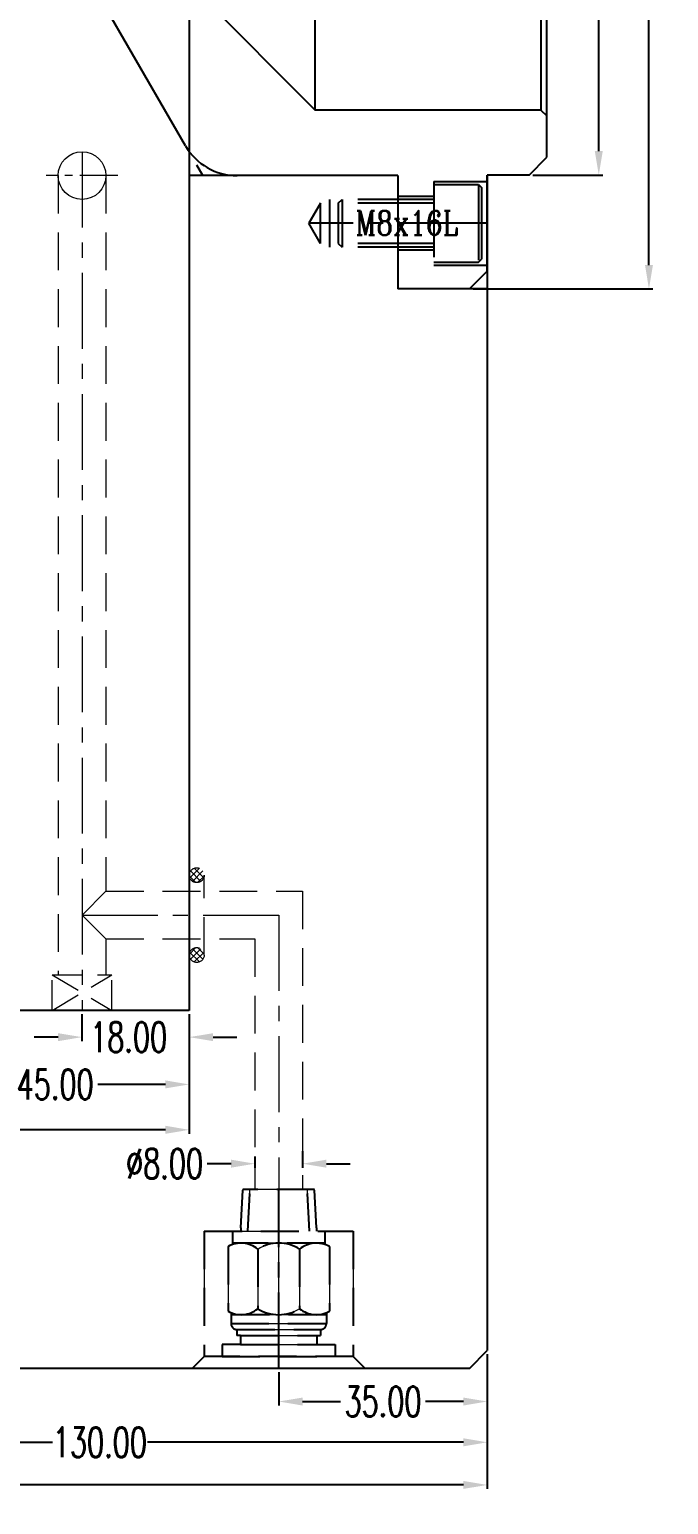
# Model space of a CAD drawing. Header units: inches. Extents: x 143011 to 144494, y -46023 to -44974.
# Drawn here: x 143465.3 to 143572.5, y -45549.2 to -45301.9 of the extents above; entities that cross this region are included whole.
import ezdxf

# ---------------------------------------------------------------- set-up
doc = ezdxf.new("R2010")
doc.units = ezdxf.units.IN
doc.header["$LTSCALE"] = 2
doc.header["$MEASUREMENT"] = 0
doc.header["$PDMODE"] = 3
doc.header["$PDSIZE"] = 0.3125
for name, pattern in [('CENTER', [50.8, 31.75, -6.35, 6.35, -6.35]), ('CENTER2', [1.125, 0.75, -0.125, 0.125, -0.125]), ('DASHED', [0.75, 0.5, -0.25]), ('HIDDEN', [9.525, 6.35, -3.175])]:
    doc.linetypes.add(name, pattern=pattern)
doc.layers.get('0').update_dxf_attribs({"linetype": 'CONTINUOUS'})
doc.layers.get('Defpoints').update_dxf_attribs({"linetype": 'CONTINUOUS'})
for name, color, linetype in [('5', 5, 'CONTINUOUS'), ('CAV-COR', 1, 'CONTINUOUS'), ('SCREW', 52, 'HIDDEN'), ('wr2', 41, 'DASHED'), ('WT', 4, 'CONTINUOUS')]:
    doc.layers.add(name, color=color, linetype=linetype)
doc.layers.add('dim', color=3, linetype='CONTINUOUS', lineweight=15)
doc.layers.add('WR', color=122, linetype='HIDDEN', lineweight=18)
doc.styles.add('ROMANC', font='romanc', dxfattribs={"width": 0.6, "height": 1})
doc.styles.get("Standard").update_dxf_attribs({"font": 'txt.shx', "width": 0.67})
doc.dimstyles.new('2.00', dxfattribs={"dimtxt": 5, "dimasz": 4, "dimexe": 0.666, "dimexo": 0.626, "dimgap": 1, "dimtad": 0, "dimzin": 0, "dimdsep": 46, "dimtxsty": 'Standard', "dimcen": 0.09, "dimclrd": 3, "dimclre": 3, "dimclrt": 7, "dimazin": 0, "dimtfac": 1, "dimtofl": 0, "dimtmove": 0, "dimatfit": 0, "dimfxl": 0, "dimtolj": 1, "dimtzin": 0, "dimarcsym": 0})

# ---------------------------------------------------------------- blocks, each defined once
blk = doc.blocks.new('*D34381')
at = {"layer": 'Defpoints', "color": 0}
for p in [(143412.09, -45523.42), (143542.09, -45523.42), (143542.09, -45538.82)]:
    blk.add_point(p, dxfattribs=at)
at = {"layer": 'dim', "color": 3, "linetype": 'ByBlock', "lineweight": -2}
for p, q in [((143412.09, -45524.04), (143412.09, -45539.49)), ((143542.09, -45524.04), (143542.09, -45539.49)), ((143416.09, -45538.82), (143469.12, -45538.82)), ((143538.09, -45538.82), (143485.07, -45538.82))]:
    blk.add_line(p, q, dxfattribs=at)
at = {"layer": 'dim', "color": 3, "linetype": 'ByBlock'}
for points in [[(143416.09, -45538.15), (143416.09, -45539.49), (143412.09, -45538.82)], [(143538.09, -45539.49), (143538.09, -45538.15), (143542.09, -45538.82)]]:
    blk.add_solid(points, dxfattribs=at)
at = {"layer": 'dim', "color": 7, "linetype": 'ByBlock', "insert": (143477.09, -45538.82), "char_height": 5, "attachment_point": 5}
blk.add_mtext('\\A1;130.00', dxfattribs=at)
blk = doc.blocks.new('*D34385')
at = {"layer": 'Defpoints', "color": 0}
for p in [(143141.09, -45523.42), (143542.09, -45523.42), (143542.09, -45545.97)]:
    blk.add_point(p, dxfattribs=at)
at = {"layer": 'dim', "color": 3, "linetype": 'ByBlock', "lineweight": -2}
for p, q in [((143141.09, -45524.04), (143141.09, -45546.63)), ((143542.09, -45524.04), (143542.09, -45546.63)), ((143145.09, -45545.97), (143333.62, -45545.97)), ((143538.09, -45545.97), (143349.57, -45545.97))]:
    blk.add_line(p, q, dxfattribs=at)
at = {"layer": 'dim', "color": 3, "linetype": 'ByBlock'}
for points in [[(143145.09, -45545.3), (143145.09, -45546.63), (143141.09, -45545.97)], [(143538.09, -45546.63), (143538.09, -45545.3), (143542.09, -45545.97)]]:
    blk.add_solid(points, dxfattribs=at)
at = {"layer": 'dim', "color": 7, "linetype": 'ByBlock', "insert": (143341.59, -45545.97), "char_height": 5, "attachment_point": 5}
blk.add_mtext('\\A1;401.00', dxfattribs=at)
blk = doc.blocks.new('*D34387')
at = {"layer": 'Defpoints', "color": 0}
for p in [(143412.09, -45466.42), (143492.09, -45466.42), (143492.09, -45486.42)]:
    blk.add_point(p, dxfattribs=at)
at = {"layer": 'dim', "color": 3, "linetype": 'ByBlock', "lineweight": -2}
for p, q in [((143412.09, -45467.04), (143412.09, -45487.09)), ((143492.09, -45467.04), (143492.09, -45487.09)), ((143416.09, -45486.42), (143445.23, -45486.42)), ((143488.09, -45486.42), (143458.96, -45486.42))]:
    blk.add_line(p, q, dxfattribs=at)
at = {"layer": 'dim', "color": 3, "linetype": 'ByBlock'}
for points in [[(143416.09, -45485.75), (143416.09, -45487.09), (143412.09, -45486.42)], [(143488.09, -45487.09), (143488.09, -45485.75), (143492.09, -45486.42)]]:
    blk.add_solid(points, dxfattribs=at)
at = {"layer": 'dim', "color": 7, "linetype": 'ByBlock', "insert": (143452.09, -45486.42), "char_height": 5, "attachment_point": 5}
blk.add_mtext('\\A1;80.00', dxfattribs=at)
blk = doc.blocks.new('*D34600')
at = {"layer": 'Defpoints', "color": 0}
for p in [(143549.09, -45226.52), (143549.09, -45326.32), (143560.79, -45326.32)]:
    blk.add_point(p, dxfattribs=at)
at = {"layer": 'dim', "color": 3, "linetype": 'ByBlock', "lineweight": -2}
for p, q in [((143549.72, -45226.52), (143561.46, -45226.52)), ((143560.79, -45230.52), (143560.79, -45267.32)), ((143560.79, -45322.32), (143560.79, -45285.51)), ((143549.72, -45326.32), (143561.46, -45326.32))]:
    blk.add_line(p, q, dxfattribs=at)
at = {"layer": 'dim', "color": 3, "linetype": 'ByBlock'}
for points in [[(143561.46, -45230.52), (143560.13, -45230.52), (143560.79, -45226.52)], [(143560.13, -45322.32), (143561.46, -45322.32), (143560.79, -45326.32)]]:
    blk.add_solid(points, dxfattribs=at)
at = {"layer": 'dim', "color": 7, "linetype": 'ByBlock', "insert": (143560.79, -45276.42), "char_height": 5, "attachment_point": 5, "rotation": 90}
blk.add_mtext('%%c99.80', dxfattribs=at)
blk = doc.blocks.new('*D34602')
at = {"layer": 'Defpoints', "color": 0}
for p in [(143539.09, -45207.42), (143539.09, -45345.42), (143569.21, -45345.42)]:
    blk.add_point(p, dxfattribs=at)
at = {"layer": 'dim', "color": 3, "linetype": 'ByBlock', "lineweight": -2}
for p, q in [((143539.72, -45207.42), (143569.88, -45207.42)), ((143569.21, -45211.42), (143569.21, -45266.49)), ((143569.21, -45341.42), (143569.21, -45286.35)), ((143539.72, -45345.42), (143569.88, -45345.42))]:
    blk.add_line(p, q, dxfattribs=at)
at = {"layer": 'dim', "color": 3, "linetype": 'ByBlock'}
for points in [[(143569.88, -45211.42), (143568.55, -45211.42), (143569.21, -45207.42)], [(143568.55, -45341.42), (143569.88, -45341.42), (143569.21, -45345.42)]]:
    blk.add_solid(points, dxfattribs=at)
at = {"layer": 'dim', "color": 7, "linetype": 'ByBlock', "insert": (143569.21, -45276.42), "char_height": 5, "attachment_point": 5, "rotation": 90}
blk.add_mtext('%%c138.00', dxfattribs=at)
blk = doc.blocks.new('*D37726')
at = {"layer": 'Defpoints', "color": 0}
for p in [(143474.09, -45466.42), (143492.09, -45466.42), (143474.09, -45470.88)]:
    blk.add_point(p, dxfattribs=at)
at = {"layer": 'dim', "color": 3, "linetype": 'ByBlock', "lineweight": -2}
for p, q in [((143474.09, -45467.04), (143474.09, -45471.55)), ((143492.09, -45467.04), (143492.09, -45471.55)), ((143470.09, -45470.88), (143466.09, -45470.88)), ((143496.09, -45470.88), (143500.09, -45470.88))]:
    blk.add_line(p, q, dxfattribs=at)
at = {"layer": 'dim', "color": 3, "linetype": 'ByBlock'}
for points in [[(143470.09, -45471.55), (143470.09, -45470.22), (143474.09, -45470.88)], [(143496.09, -45470.22), (143496.09, -45471.55), (143492.09, -45470.88)]]:
    blk.add_solid(points, dxfattribs=at)
at = {"layer": 'dim', "color": 7, "linetype": 'ByBlock', "insert": (143481.92, -45470.88), "char_height": 5, "attachment_point": 5}
blk.add_mtext('\\A1;18.00', dxfattribs=at)
blk = doc.blocks.new('*D37727')
at = {"layer": 'Defpoints', "color": 0}
for p in [(143447.09, -45466.42), (143492.09, -45466.42), (143447.09, -45478.81)]:
    blk.add_point(p, dxfattribs=at)
at = {"layer": 'dim', "color": 3, "linetype": 'ByBlock', "lineweight": -2}
for p, q in [((143447.09, -45467.04), (143447.09, -45479.47)), ((143492.09, -45467.04), (143492.09, -45479.47)), ((143451.09, -45478.81), (143462.45, -45478.81)), ((143488.09, -45478.81), (143476.74, -45478.81))]:
    blk.add_line(p, q, dxfattribs=at)
at = {"layer": 'dim', "color": 3, "linetype": 'ByBlock'}
for points in [[(143451.09, -45478.14), (143451.09, -45479.47), (143447.09, -45478.81)], [(143488.09, -45479.47), (143488.09, -45478.14), (143492.09, -45478.81)]]:
    blk.add_solid(points, dxfattribs=at)
at = {"layer": 'dim', "color": 7, "linetype": 'ByBlock', "insert": (143469.59, -45478.81), "char_height": 5, "attachment_point": 5}
blk.add_mtext('\\A1;45.00', dxfattribs=at)
blk = doc.blocks.new('*X37635')
at = {"color": 0}
for p, q in [((-7.86, -0.44), (-6.25, 1.17)), ((-6.25, -1.17), (-7.86, 0.44)), ((-5.66, -0.71), (-7.4, 1.03)), ((-7.4, -1.03), (-5.66, 0.71)), ((-5.45, 0.15), (-6.54, 1.24)), ((5.45, 0.15), (6.54, 1.24)), ((5.66, -0.71), (7.4, 1.03)), ((7.4, -1.03), (5.66, 0.71)), ((7.86, -0.44), (6.25, 1.17)), ((6.25, -1.17), (7.86, 0.44)), ((-6.54, -1.24), (-5.45, -0.15)), ((6.54, -1.24), (5.45, -0.15))]:
    blk.add_line(p, q, dxfattribs=at)
blk = doc.blocks.new('*D37728')
at = {"layer": 'Defpoints', "color": 0}
for p in [(143542.09, -45523.42), (143507.09, -45526.42), (143507.09, -45531.98)]:
    blk.add_point(p, dxfattribs=at)
at = {"layer": 'dim', "color": 3, "linetype": 'ByBlock', "lineweight": -2}
for p, q in [((143542.09, -45524.04), (143542.09, -45532.65)), ((143507.09, -45527.04), (143507.09, -45532.65)), ((143511.09, -45531.98), (143517.45, -45531.98)), ((143538.09, -45531.98), (143531.74, -45531.98))]:
    blk.add_line(p, q, dxfattribs=at)
at = {"layer": 'dim', "color": 3, "linetype": 'ByBlock'}
for points in [[(143511.09, -45531.32), (143511.09, -45532.65), (143507.09, -45531.98)], [(143538.09, -45532.65), (143538.09, -45531.32), (143542.09, -45531.98)]]:
    blk.add_solid(points, dxfattribs=at)
at = {"layer": 'dim', "color": 7, "linetype": 'ByBlock', "insert": (143524.59, -45531.98), "char_height": 5, "attachment_point": 5}
blk.add_mtext('\\A1;35.00', dxfattribs=at)
blk = doc.blocks.new('*D37729')
at = {"layer": 'Defpoints', "color": 0}
for p in [(143503.09, -45490.28), (143511.09, -45489.37), (143503.09, -45492.1)]:
    blk.add_point(p, dxfattribs=at)
at = {"layer": 'dim', "color": 3, "linetype": 'ByBlock', "lineweight": -2}
for p, q in [((143503.09, -45490.91), (143503.09, -45492.77)), ((143511.09, -45490), (143511.09, -45492.77)), ((143499.09, -45492.1), (143495.09, -45492.1)), ((143515.09, -45492.1), (143519.09, -45492.1))]:
    blk.add_line(p, q, dxfattribs=at)
at = {"layer": 'dim', "color": 3, "linetype": 'ByBlock'}
for points in [[(143499.09, -45492.77), (143499.09, -45491.43), (143503.09, -45492.1)], [(143515.09, -45491.43), (143515.09, -45492.77), (143511.09, -45492.1)]]:
    blk.add_solid(points, dxfattribs=at)
at = {"layer": 'dim', "color": 7, "linetype": 'ByBlock', "insert": (143487.95, -45492.1), "char_height": 5, "attachment_point": 5}
blk.add_mtext('%%c8.00', dxfattribs=at)
blk = doc.blocks.new('20160905.155744')
at = {"layer": 'wr2', "linetype": 'HIDDEN', "ltscale": 0.5}
for p, q in [((-6.35, -6.44), (-6.01, 0)), ((6.01, 0), (-6.01, 0)), ((-5.19, -7), (-4.82, 0)), ((5.19, -7), (4.82, 0)), ((6.35, -6.44), (6.01, 0)), ((-12.5, -7), (12.5, -7)), ((-12.5, -7), (-12.5, -28)), ((-7.75, -7), (-7.75, -9.23)), ((-6.35, -6.44), (-6.35, -7)), ((6.35, -6.44), (6.35, -7)), ((7.75, -7), (7.75, -9.23)), ((12.5, -7), (12.5, -28)), ((-8.5, -9.57), (-8.5, -20.43)), ((7.75, -9), (-7.75, -9)), ((8.5, -9.57), (8.5, -20.43)), ((-3.5, -9.99), (-3.5, -20.01)), ((3.5, -9.99), (3.5, -20.01)), ((-8, -20.67), (-8, -22.49)), ((8, -21), (-8, -21)), ((8, -20.67), (8, -22.49)), ((-8, -22.49), (8, -22.49)), ((-7, -23.49), (7, -23.49)), ((-7, -23.49), (-7, -24.49)), ((-6.4, -24.49), (-7, -24.49)), ((-6.4, -24.49), (-7, -24.49)), ((-6.4, -24.49), (-6.4, -25.99)), ((-6.4, -24.49), (6.4, -24.49)), ((6.4, -24.49), (6.4, -25.99)), ((6.4, -24.49), (7, -24.49)), ((6.4, -24.49), (7, -24.49)), ((7, -23.49), (7, -24.49)), ((-9.5, -25.99), (-9.5, -28)), ((-6.4, -25.99), (-9.5, -25.99)), ((-6.4, -25.99), (6.4, -25.99)), ((6.4, -25.99), (9.5, -25.99)), ((9.5, -25.99), (9.5, -28)), ((-12.5, -28), (-14.5, -30)), ((12.5, -28), (-12.5, -28)), ((-9.5, -28), (9.5, -28)), ((12.5, -28), (14.5, -30)), ((14.5, -30), (-14.5, -30))]:
    blk.add_line(p, q, dxfattribs=at)
at = {"layer": 'wr2', "linetype": 'CENTER', "ltscale": 0.2}
blk.add_line((0, -30), (0, 0), dxfattribs=at)
at = {"layer": 'wr2', "linetype": 'HIDDEN', "ltscale": 0.5}
for centre, radius, start, end in [((-6.32, -13.47), 4.47, 50.9817, 119.248), ((0, -15.66), 6.66, 58.3016, 121.6984), ((6.32, -13.47), 4.47, 60.752, 129.0183), ((-6.32, -16.53), 4.47, 240.752, 309.0183), ((0, -14.34), 6.66, 238.3016, 301.6984), ((6.32, -16.53), 4.47, 230.9817, 299.248), ((-7, -22.49), 1, 180, 270), ((7, -22.49), 1, 270, 0)]:
    blk.add_arc(centre, radius, start, end, dxfattribs=at)
blk = doc.blocks.new('20150129.111502')
at = {"layer": '5', "color": 122, "linetype": 'HIDDEN', "lineweight": 0}
for p, q in [((0, 14.5), (0, -14.5)), ((2, 12.5), (0, 14.5)), ((2, 12.5), (2, -12.5)), ((23, 12.5), (2, 12.5)), ((23, -12.5), (23, 12.5)), ((2, -9.5), (2, 9.5)), ((4.01, 9.5), (2, 9.5)), ((4.01, 6.4), (4.01, 9.5)), ((7.51, -8), (7.51, 8)), ((9.33, 8), (7.51, 8)), ((9, 8), (9, -8)), ((20.43, 8.5), (9.57, 8.5)), ((23, 7.75), (20.77, 7.75)), ((21, 7.75), (21, -7.75)), ((4.01, -6.4), (4.01, 6.4)), ((5.51, 6.4), (4.01, 6.4)), ((5.51, 6.4), (5.51, 7)), ((6.51, 7), (5.51, 7)), ((5.51, 6.4), (5.51, 7)), ((5.51, -6.4), (5.51, 6.4)), ((6.51, -7), (6.51, 7)), ((23.56, 6.35), (23, 6.35)), ((23, 5.19), (30, 4.82)), ((23.56, 6.35), (30, 6.01)), ((30, 6.01), (30, -6.01)), ((20.01, 3.5), (9.99, 3.5)), ((20.01, -3.5), (9.99, -3.5)), ((23, -5.19), (30, -4.82)), ((5.51, -6.4), (4.01, -6.4)), ((4.01, -6.4), (4.01, -9.5)), ((5.51, -6.4), (5.51, -7)), ((5.51, -6.4), (5.51, -7)), ((6.51, -7), (5.51, -7)), ((23.56, -6.35), (23, -6.35)), ((23.56, -6.35), (30, -6.01)), ((4.01, -9.5), (2, -9.5)), ((9.33, -8), (7.51, -8)), ((20.43, -8.5), (9.57, -8.5)), ((23, -7.75), (20.77, -7.75)), ((2, -12.5), (0, -14.5)), ((23, -12.5), (2, -12.5))]:
    blk.add_line(p, q, dxfattribs=at)
at = {"layer": '5', "color": 122, "linetype": 'CENTER', "lineweight": 0, "ltscale": 0.5}
blk.add_line((0, 0), (30, 0), dxfattribs=at)
at = {"layer": '5', "color": 122, "linetype": 'HIDDEN', "lineweight": 0}
for centre, radius, start, end in [((7.51, 7), 1, 90, 180), ((13.47, 6.32), 4.47, 150.752, 219.0183), ((16.53, 6.32), 4.47, 320.9817, 29.248), ((15.66, 0), 6.66, 148.3016, 211.6984), ((14.34, 0), 6.66, 328.3016, 31.6984), ((13.47, -6.32), 4.47, 140.9817, 209.248), ((16.53, -6.32), 4.47, 330.752, 39.0183), ((7.51, -7), 1, 180, 270)]:
    blk.add_arc(centre, radius, start, end, dxfattribs=at)

msp = doc.modelspace()

# ---------------------------------------------------------------- linework, layer by layer
for p, q in [((143552.094, -45323.319), (143552.094, -45229.519)), ((143513.231, -45315.419), (143513.231, -45237.419)), ((143551.094, -45237.419), (143551.094, -45315.419)), ((143491.456, -45321.419), (143472.981, -45289.419)), ((143487.659, -45289.847), (143513.231, -45315.419)), ((143551.094, -45315.419), (143513.231, -45315.419)), ((143551.094, -45315.419), (143552.094, -45316.419)), ((143494.343, -45326.419), (143493.339, -45324.68)), ((143549.094, -45326.319), (143552.094, -45323.319)), ((143527.094, -45326.419), (143492.094, -45326.419)), ((143496.461, -45326.419), (143494.343, -45326.419)), ((143527.094, -45326.419), (143527.094, -45345.419)), ((143542.094, -45342.419), (143542.094, -45326.319)), ((143549.094, -45326.319), (143542.094, -45326.319)), ((143549.094, -45326.319), (143542.094, -45326.319)), ((143542.094, -45342.419), (143539.094, -45345.419)), ((143542.094, -45345.419), (143527.094, -45345.419))]:
    msp.add_line(p, q)
at = {"linetype": 'HIDDEN'}
for p, q in [((143533.094, -45327.416), (143533.094, -45341.416)), ((143533.094, -45327.416), (143542.094, -45327.416)), ((143533.094, -45329.916), (143527.094, -45329.916)), ((143533.094, -45338.916), (143527.094, -45338.916)), ((143533.094, -45341.416), (143542.094, -45341.416))]:
    msp.add_line(p, q, dxfattribs=at)
at = {"linetype": 'Continuous'}
for p, q in [((143542.094, -45326.319), (143542.094, -45523.419)), ((143539.094, -45526.419), (143542.094, -45523.419)), ((143539.094, -45526.419), (143415.094, -45526.419))]:
    msp.add_line(p, q, dxfattribs=at)
msp.add_arc((143500.117, -45316.419), 10, 210, 270)
at = {"layer": 'CAV-COR'}
for p, q in [((143492.094, -45086.419), (143492.094, -45466.419)), ((143492.094, -45466.419), (143346.094, -45466.419))]:
    msp.add_line(p, q, dxfattribs=at)
at = {"layer": 'SCREW'}
for p, q in [((143533.094, -45327.916), (143540.594, -45327.916)), ((143540.594, -45327.916), (143540.594, -45340.916)), ((143540.594, -45327.916), (143541.094, -45328.416)), ((143533.094, -45330.416), (143515.594, -45330.416)), ((143515.594, -45330.416), (143515.594, -45338.416)), ((143517.094, -45331.041), (143517.719, -45330.416)), ((143517.719, -45330.416), (143517.719, -45338.416)), ((143541.094, -45328.416), (143541.094, -45340.416)), ((143514.094, -45331.041), (143512.146, -45334.416)), ((143533.094, -45331.041), (143514.094, -45331.041)), ((143514.094, -45337.791), (143514.094, -45331.041)), ((143517.094, -45331.041), (143517.094, -45337.791)), ((143514.094, -45337.791), (143512.146, -45334.416)), ((143533.094, -45337.791), (143514.094, -45337.791)), ((143517.094, -45337.791), (143517.719, -45338.416)), ((143533.094, -45338.416), (143515.594, -45338.416)), ((143540.594, -45340.916), (143541.094, -45340.416)), ((143533.094, -45340.916), (143540.594, -45340.916))]:
    msp.add_line(p, q, dxfattribs=at)
at = {"layer": 'SCREW', "linetype": 'CENTER2', "ltscale": 10}
msp.add_line((143542.094, -45334.416), (143512.146, -45334.416), dxfattribs=at)
at = {"layer": 'WR', "linetype": 'CENTER', "ltscale": 0.2}
for p, q in [((143474.094, -45322.419), (143474.094, -45466.419)), ((143474.094, -45450.419), (143507.094, -45450.419)), ((143507.094, -45450.419), (143507.094, -45496.419))]:
    msp.add_line(p, q, dxfattribs=at)
at = {"layer": 'WR', "linetype": 'CENTER', "ltscale": 0.1}
msp.add_line((143480.094, -45326.419), (143468.094, -45326.419), dxfattribs=at)
at = {"layer": 'WR', "linetype": 'HIDDEN', "ltscale": 0.5}
for p, q in [((143470.094, -45326.419), (143470.094, -45460.419)), ((143478.094, -45326.419), (143478.094, -45446.419)), ((143492.094, -45457.109), (143492.094, -45443.729)), ((143494.594, -45457.109), (143494.594, -45443.729)), ((143478.094, -45446.419), (143511.094, -45446.419)), ((143511.094, -45446.419), (143511.094, -45496.419)), ((143478.094, -45454.419), (143503.094, -45454.419)), ((143478.094, -45454.419), (143478.094, -45460.419)), ((143503.094, -45454.419), (143503.094, -45496.419))]:
    msp.add_line(p, q, dxfattribs=at)
at = {"layer": 'WR', "linetype": 'ByBlock'}
for p, q in [((143474.094, -45450.419), (143478.094, -45446.419)), ((143478.094, -45454.419), (143474.094, -45450.419))]:
    msp.add_line(p, q, dxfattribs=at)
at = {"layer": 'WR', "linetype": 'HIDDEN', "ltscale": 0.4}
for p, q in [((143469.094, -45460.419), (143479.094, -45460.419)), ((143469.094, -45460.419), (143479.094, -45466.419)), ((143469.094, -45466.419), (143479.094, -45460.419)), ((143469.094, -45466.419), (143469.094, -45460.419)), ((143479.094, -45466.419), (143479.094, -45460.419)), ((143469.094, -45466.419), (143479.094, -45466.419))]:
    msp.add_line(p, q, dxfattribs=at)
at = {"layer": 'WR', "linetype": 'Continuous', "ltscale": 0.5}
msp.add_circle((143474.094, -45326.419), 4, dxfattribs=at)
at = {"layer": 'WR', "linetype": 'HIDDEN', "ltscale": 0.5}
for centre in [(143493.344, -45443.729), (143493.344, -45457.109)]:
    msp.add_circle(centre, 1.25, dxfattribs=at)

# ---------------------------------------------------------------- block references
at = {"layer": 'WR', "linetype": 'HIDDEN', "ltscale": 0.5, "xscale": -1, "rotation": -90.00000000000001}
msp.add_blockref('*X37635', (143493.344, -45450.419), dxfattribs=at)
at = {"layer": 'wr2', "linetype": 'ByBlock'}
msp.add_blockref('20160905.155744', (143507.094, -45496.419), dxfattribs=at)
at = {"layer": 'WT', "linetype": 'ByBlock', "xscale": -0.9999999999999991, "rotation": -90.00000000000001}
msp.add_blockref('20150129.111502', (143507.094, -45526.419), dxfattribs=at)

# ---------------------------------------------------------------- texts
at = {"layer": 'dim', "linetype": 'ByBlock', "style": 'ROMANC', "width": 0.8}
msp.add_text('M8x16L', height=4.0648, dxfattribs=at).set_placement((143519.971, -45336.384))

# ---------------------------------------------------------------- dimensions: what is measured, and where the dimension line sits
at = {"layer": 'dim', "linetype": 'ByBlock'}
for base, p1, p2, picture, middle in [((143569.213, -45345.419), (143539.094, -45207.419), (143539.094, -45345.419), '*D34602', (143569.213, -45276.419)), ((143560.795, -45326.319), (143549.094, -45226.519), (143549.094, -45326.319), '*D34600', (143560.795, -45276.419))]:
    dim = msp.add_linear_dim(base=base, p1=p1, p2=p2, angle=270, text='%%c<>', dimstyle='2.00', dxfattribs=at)
    dim.commit()
    dim.dimension.update_dxf_attribs({"geometry": picture, "text_midpoint": middle, "dimtype": 160})
for base, p1, p2, picture, middle in [((143492.094, -45486.42), (143412.094, -45466.419), (143492.094, -45466.419), '*D34387', (143452.094, -45486.42)), ((143447.094, -45478.808), (143492.094, -45466.419), (143447.094, -45466.419), '*D37727', (143469.594, -45478.808)), ((143542.094, -45538.819), (143412.094, -45523.419), (143542.094, -45523.419), '*D34381', (143477.094, -45538.819))]:
    dim = msp.add_linear_dim(base=base, p1=p1, p2=p2, dimstyle='2.00', dxfattribs=at)
    dim.commit()
    dim.dimension.update_dxf_attribs({"geometry": picture, "text_midpoint": middle})
for base, p1, p2, picture, middle in [((143474.094, -45470.882), (143492.094, -45466.419), (143474.094, -45466.419), '*D37726', (143481.917, -45470.882)), ((143542.094, -45545.968), (143141.094, -45523.419), (143542.094, -45523.419), '*D34385', (143341.594, -45545.968)), ((143507.094, -45531.982), (143542.094, -45523.419), (143507.094, -45526.419), '*D37728', (143524.594, -45531.982))]:
    dim = msp.add_linear_dim(base=base, p1=p1, p2=p2, dimstyle='2.00', dxfattribs=at)
    dim.commit()
    dim.dimension.update_dxf_attribs({"geometry": picture, "text_midpoint": middle, "dimtype": 160})
dim = msp.add_linear_dim(base=(143503.094, -45492.099), p1=(143511.094, -45489.369), p2=(143503.094, -45490.279), text='%%c<>', dimstyle='2.00', dxfattribs=at)
dim.commit()
dim.dimension.update_dxf_attribs({"geometry": '*D37729', "text_midpoint": (143487.953, -45492.099)})

doc.saveas('drawing.dxf')
